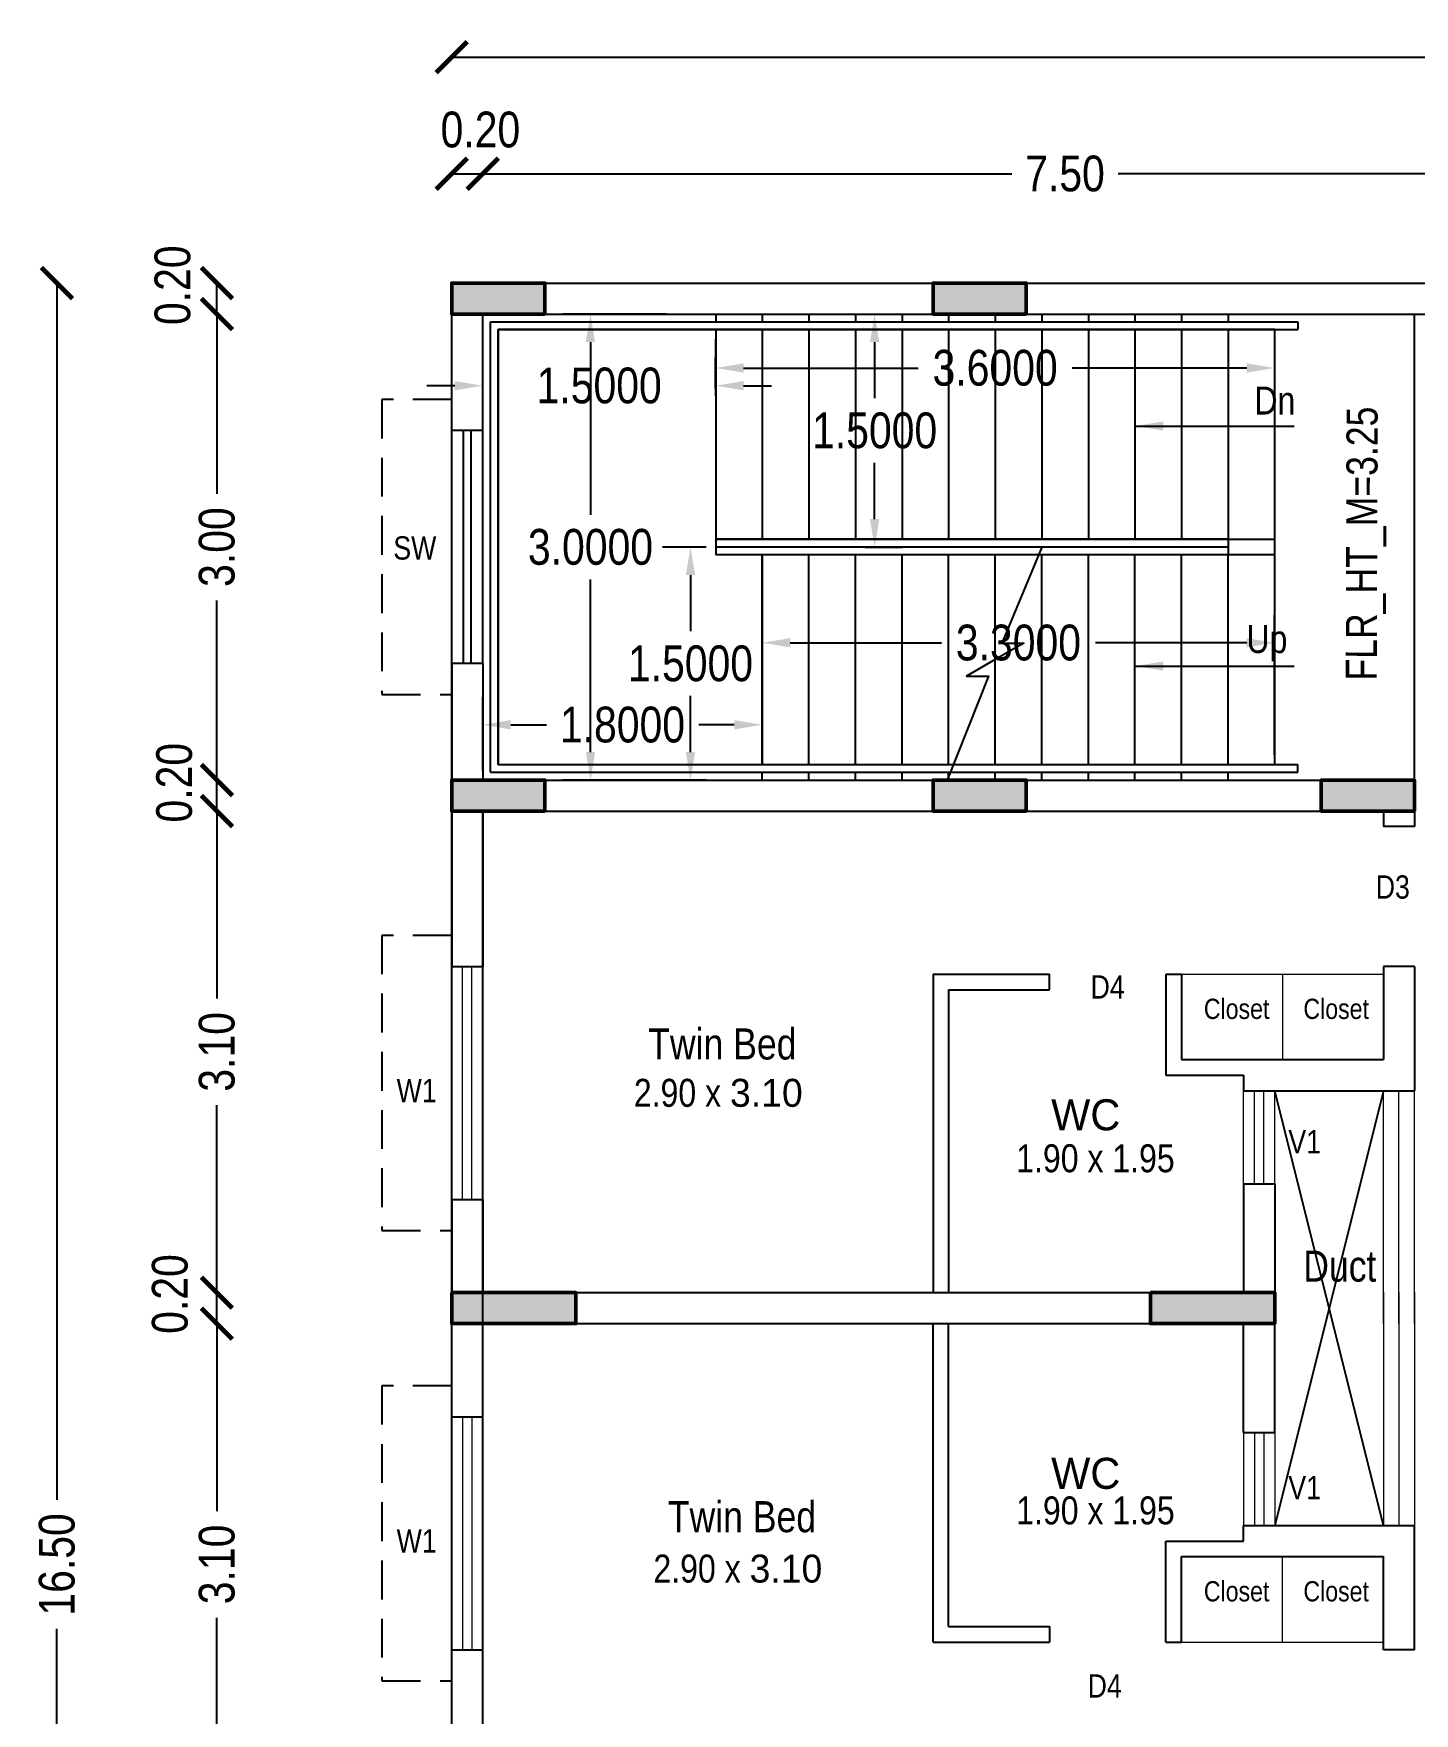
# Model space of a CAD drawing. Header units: metres. Extents: x -488 to 19274, y 1106 to 2071.
# Drawn here: x 19145.34 to 19154.23, y 1118.04 to 1128.86 of the extents above; entities that cross this region are included whole.
import ezdxf

# ---------------------------------------------------------------- set-up
doc = ezdxf.new("R2010")
doc.units = ezdxf.units.M
doc.header["$MEASUREMENT"] = 0
doc.linetypes.add('HIDDEN', pattern=[0.375, 0.25, -0.125])
for name, color, linetype in [('0 @ 1 (2)', 7, 'Continuous'), ('BLK_1_FLR_2_CARPET_AREA', 17, 'Continuous'), ('BLK_1_FLR_2_REGULAR_ROOM_0', 117, 'Continuous'), ('BLK_1_FLR_2_STAIR_1', 1, 'Continuous'), ('BLK_1_FLR_2_STAIR_1_FLIGHT_1', 1, 'Continuous'), ('BLK_1_FLR_2_STAIR_1_FLIGHT_2', 1, 'Continuous'), ('WALL', 251, 'Continuous')]:
    doc.layers.add(name, color=color, linetype=linetype)
doc.layers.add('BLK_1_FLR_2_BLT_UP_AREA', color=17, linetype='Continuous', plot=False)
for name, color, linetype, lineweight in [('BLK_1_FLR_2_STAIR_1_LANDING_1', 7, 'Continuous', 0), ('COL', 1, 'Continuous', 50), ('Hatch', 8, 'Continuous', 5), ('Joinery', 5, 'Continuous', 9), ('Railing', 10, 'Continuous', 13), ('Slab', 8, 'Continuous', 9)]:
    doc.layers.add(name, color=color, linetype=linetype, lineweight=lineweight)
doc.layers.add('DA-Furnitures', color=24, linetype='Continuous', lineweight=13, plot=False)
doc.styles.add('CODE', font='swissc.ttf', dxfattribs={"height": 0.25})
doc.styles.get("Standard").update_dxf_attribs({"font": 'swissc.ttf', "height": 0.23})
doc.dimstyles.new('OUTER', dxfattribs={"dimscale": 0, "dimtxt": 0.3, "dimasz": 0.18, "dimexe": 0.18, "dimexo": 0.0625, "dimgap": 0.09, "dimtad": 0, "dimzin": 0, "dimdsep": 46, "dimtxsty": 'CODE', "dimcen": 0.09, "dimse1": 1, "dimse2": 1, "dimclrd": 8, "dimclrt": 1, "dimadec": 0, "dimazin": 0, "dimtfac": 1, "dimtofl": 0, "dimtmove": 0, "dimatfit": 3, "dimfxl": 0, "dimtolj": 1, "dimtzin": 0, "dimarcsym": 0})
doc.dimstyles.get("Standard").update_dxf_attribs({"dimtxt": 1, "dimasz": 0.18, "dimexe": 0.18, "dimexo": 0.0625, "dimgap": 0.09, "dimtad": 0, "dimtih": 1, "dimtoh": 1, "dimdec": 4, "dimzin": 0, "dimdsep": 46, "dimtxsty": 'Standard', "dimcen": 0.09, "dimadec": 0, "dimazin": 0, "dimtfac": 1, "dimtdec": 4, "dimtofl": 0, "dimtmove": 0, "dimatfit": 3, "dimfxl": 0, "dimtolj": 1, "dimtzin": 0, "dimarcsym": 0})
doc.dimstyles.new('STANDARD$0', dxfattribs={"dimtxt": 7, "dimasz": 3, "dimexe": 3, "dimexo": 1, "dimgap": 1.5, "dimtad": 1, "dimdec": 1, "dimzin": 1, "dimdsep": 46, "dimlunit": 4, "dimtxsty": 'Standard', "dimblk": 'OBLIQUE', "dimcen": 0.09375, "dimdle": 1, "dimclrd": 8, "dimclre": 8, "dimclrt": 7, "dimadec": 1, "dimazin": 0, "dimtfac": 1, "dimtdec": 1, "dimtix": 1, "dimtmove": 2, "dimatfit": 3, "dimldrblk": 'ARCHTICK', "dimfxl": 0, "dimfrac": 2, "dimtolj": 1, "dimtzin": 0, "dimarcsym": 0})

# ---------------------------------------------------------------- blocks, each defined once
blk = doc.blocks.new('*D262')
at = {"layer": 'BLK_1_FLR_2_STAIR_1_LANDING_1', "color": 0, "linetype": 'Continuous', "lineweight": -2}
for p, q in [((19149.412, 1127.054), (19148.745, 1127.054)), ((19149.412, 1124.054), (19148.745, 1124.054))]:
    blk.add_line(p, q, dxfattribs=at)
at = {"layer": 'BLK_1_FLR_2_STAIR_1_LANDING_1', "color": 0, "lineweight": -2}
for p, q in [((19148.925, 1126.874), (19148.925, 1125.762)), ((19148.925, 1124.234), (19148.925, 1125.346))]:
    blk.add_line(p, q, dxfattribs=at)
at = {"layer": 'BLK_1_FLR_2_STAIR_1_LANDING_1', "color": 0, "linetype": 'Continuous'}
for points in [[(19148.895, 1126.874), (19148.955, 1126.874), (19148.925, 1127.054)], [(19148.895, 1124.234), (19148.955, 1124.234), (19148.925, 1124.054)]]:
    blk.add_solid(points, dxfattribs=at)
at = {"layer": 'Defpoints', "color": 0, "linetype": 'Continuous'}
for p in [(19149.474, 1127.054), (19148.925, 1124.054), (19149.474, 1124.054)]:
    blk.add_point(p, dxfattribs=at)
at = {"layer": 'BLK_1_FLR_2_STAIR_1_LANDING_1', "color": 0, "linetype": 'Continuous', "insert": (19148.925, 1125.554), "char_height": 0.23, "attachment_point": 5}
blk.add_mtext('\\A1;3.0000', dxfattribs=at)
blk = doc.blocks.new('zw$B0E1')
at = {"layer": 'DA-Furnitures'}
for p, q in [((5.35, 4.45), (5.35, 5)), ((5.35, 2.25), (5.35, 1.7))]:
    blk.add_line(p, q, dxfattribs=at)
for points in [[(4.7, 4.45), (6, 4.45), (6, 5), (4.7, 5)], [(4.7, 2.25), (6, 2.25), (6, 1.7), (4.7, 1.7)]]:
    blk.add_lwpolyline(points, close=True, dxfattribs=at)
at = {"layer": 'Joinery'}
for p, q in [((0, 4.4), (0, 5.9)), ((0.07, 5.9), (0.07, 4.4)), ((0.13, 5.9), (0.13, 4.4)), ((0.2, 4.4), (0.2, 5.9)), ((5.1, 5.8), (5.1, 5.2)), ((5.17, 5.8), (5.17, 5.2)), ((5.23, 5.8), (5.23, 5.2)), ((5.3, 5.8), (5.3, 5.2)), ((0, 2.3), (0, 0.8)), ((0.07, 0.8), (0.07, 2.3)), ((0.13, 0.8), (0.13, 2.3)), ((0.2, 2.3), (0.2, 0.8)), ((5.1, 0.9), (5.1, 1.5)), ((5.17, 0.9), (5.17, 1.5)), ((5.23, 0.9), (5.23, 1.5)), ((5.3, 0.9), (5.3, 1.5))]:
    blk.add_line(p, q, dxfattribs=at)
at = {"layer": 'Railing'}
for p, q in [((6.1, 6.7), (6.1, 5.2)), ((6.2, 6.7), (6.2, 5.2)), ((6.1, 0), (6.1, 1.5)), ((6.2, 0), (6.2, 1.5))]:
    blk.add_line(p, q, dxfattribs=at)
at = {"layer": 'Slab'}
for p, q in [((6, 6.7), (6, 5.2)), ((6, 0), (6, 1.5))]:
    blk.add_line(p, q, dxfattribs=at)
at = {"layer": 'WALL'}
for p, q in [((0, 6.7), (5.3, 6.7)), ((0, 5.9), (0, 6.7)), ((5.3, 5.8), (5.3, 6.7)), ((0.2, 6.5), (3.1, 6.5)), ((0.2, 5.9), (0.2, 6.5)), ((3.1, 4.45), (3.1, 6.5)), ((3.2, 6.5), (5.1, 6.5)), ((3.2, 4.55), (3.2, 6.5)), ((5.1, 5.8), (5.1, 6.5)), ((0, 5.9), (0.2, 5.9)), ((5.1, 5.8), (5.3, 5.8)), ((5.1, 5.1), (5.1, 5.2)), ((5.1, 5.2), (6.2, 5.2)), ((6.2, 4.4), (6.2, 5.2)), ((4.6, 5.1), (5.1, 5.1)), ((4.6, 4.45), (4.6, 5.1)), ((4.7, 5), (6, 5)), ((4.7, 4.45), (4.7, 5)), ((6, 4.4), (6, 5)), ((3.2, 4.55), (3.85, 4.55)), ((3.85, 4.55), (3.85, 4.45)), ((3.1, 4.45), (3.85, 4.45)), ((4.6, 4.45), (4.7, 4.45)), ((0, 3.3), (0, 4.4)), ((0, 4.4), (0.2, 4.4)), ((0.2, 3.4), (0.2, 4.4)), ((6.2, 4.4), (6, 4.4)), ((6, 3.4), (6, 3.5)), ((6.2, 3.5), (6, 3.5)), ((6.2, 3.3), (6.2, 3.5)), ((0, 3.4), (6.2, 3.4)), ((0, 3.4), (0, 2.3)), ((0.2, 3.4), (6, 3.4)), ((6.2, 3.4), (6.2, 3.2)), ((0, 3.3), (6.2, 3.3)), ((0.2, 3.3), (6, 3.3)), ((0.2, 3.3), (0.2, 2.3)), ((6, 3.3), (6, 3.2)), ((6.2, 3.2), (6, 3.2)), ((0, 2.3), (0.2, 2.3)), ((6, 2.3), (6, 1.7)), ((6.2, 2.3), (6, 2.3)), ((6.2, 2.3), (6.2, 1.5)), ((3.1, 2.25), (3.1, 0.2)), ((3.1, 2.25), (3.85, 2.25)), ((3.85, 2.15), (3.85, 2.25)), ((4.6, 2.25), (4.7, 2.25)), ((4.6, 2.25), (4.6, 1.6)), ((4.7, 2.25), (4.7, 1.7)), ((3.2, 2.15), (3.2, 0.2)), ((3.2, 2.15), (3.85, 2.15)), ((4.7, 1.7), (6, 1.7)), ((4.6, 1.6), (5.1, 1.6)), ((5.1, 1.6), (5.1, 1.5)), ((5.1, 1.5), (6.2, 1.5)), ((5.1, 0.9), (5.1, 0.2)), ((5.1, 0.9), (5.3, 0.9)), ((5.3, 0.9), (5.3, 0)), ((0, 0.8), (0, 0)), ((0, 0.8), (0.2, 0.8)), ((0.2, 0.8), (0.2, 0.2)), ((0.2, 0.2), (3.1, 0.2)), ((3.2, 0.2), (5.1, 0.2)), ((0, 0), (5.3, 0))]:
    blk.add_line(p, q, dxfattribs=at)
blk = doc.blocks.new('A$C30EA66AC')
at = {"layer": 'DA-Furnitures'}
blk.add_line((5.35, 2.25), (5.35, 1.7), dxfattribs=at)
blk.add_lwpolyline([(4.7, 2.25), (6, 2.25), (6, 1.7), (4.7, 1.7)], close=True, dxfattribs=at)
at = {"layer": 'Joinery'}
for p, q in [((0, 2.3), (0, 0.8)), ((0.07, 0.8), (0.07, 2.3)), ((0.13, 0.8), (0.13, 2.3)), ((0.2, 2.3), (0.2, 0.8)), ((5.1, 0.9), (5.1, 1.5)), ((5.17, 0.9), (5.17, 1.5)), ((5.23, 0.9), (5.23, 1.5)), ((5.3, 0.9), (5.3, 1.5))]:
    blk.add_line(p, q, dxfattribs=at)
at = {"layer": 'Railing'}
for p, q in [((6.1, 0), (6.1, 1.5)), ((6.2, 0), (6.2, 1.5))]:
    blk.add_line(p, q, dxfattribs=at)
at = {"layer": 'Slab', "color": 0}
blk.add_line((6, 0), (6, 1.5), dxfattribs=at)
at = {"layer": 'WALL'}
for p, q in [((0, 3.5), (6.2, 3.5)), ((0, 3.5), (0, 2.3)), ((6.2, 3.5), (6.2, 3.2)), ((0.2, 3.3), (6, 3.3)), ((0.2, 3.3), (0.2, 2.3)), ((6, 3.3), (6, 3.2)), ((6.2, 3.2), (6, 3.2)), ((0, 2.3), (0.2, 2.3)), ((6, 2.3), (6, 1.7)), ((6.2, 2.3), (6, 2.3)), ((6.2, 2.3), (6.2, 1.5)), ((3.1, 2.25), (3.1, 0.2)), ((3.1, 2.25), (3.85, 2.25)), ((3.85, 2.15), (3.85, 2.25)), ((4.6, 2.25), (4.7, 2.25)), ((4.6, 2.25), (4.6, 1.6)), ((4.7, 2.25), (4.7, 1.7)), ((3.2, 2.15), (3.2, 0.2)), ((3.2, 2.15), (3.85, 2.15)), ((4.7, 1.7), (6, 1.7)), ((4.6, 1.6), (5.1, 1.6)), ((5.1, 1.6), (5.1, 1.5)), ((5.1, 1.5), (6.2, 1.5)), ((5.1, 0.9), (5.1, 0.2)), ((5.1, 0.9), (5.3, 0.9)), ((5.3, 0.9), (5.3, 0)), ((0, 0.8), (0, 0)), ((0, 0.8), (0.2, 0.8)), ((0.2, 0.8), (0.2, 0.2)), ((0.2, 0.2), (3.1, 0.2)), ((3.2, 0.2), (5.1, 0.2)), ((0, 0), (5.3, 0))]:
    blk.add_line(p, q, dxfattribs=at)
blk = doc.blocks.new('zw$3395')
at = {"layer": 'Hatch'}
h = blk.add_hatch(color=256, dxfattribs=at)
h.dxf.hatch_style = 1
h.paths.add_polyline_path([(15.05, 12.675), (15.05, 11.475), (15.25, 11.475), (15.25, 12.675)])
h.paths.add_polyline_path([(21.65, 12.661), (21.65, 11.461), (21.85, 11.461), (21.85, 12.661)])
h.paths.add_polyline_path([(15.05, 8.5), (15.05, 7.3), (15.25, 7.3), (15.25, 8.5)])
h.paths.add_polyline_path([(21.65, 8.5), (21.65, 7.3), (21.85, 7.3), (21.85, 8.5)])
h.paths.add_polyline_path([(15.05, 4.675), (15.05, 3.475), (15.25, 3.475), (15.25, 4.675)])
h.paths.add_polyline_path([(21.65, 4.675), (21.65, 3.475), (21.85, 3.475), (21.85, 4.675)])
h.paths.add_polyline_path([(0, 3.5), (0, 3.3), (0.8, 3.3), (0.8, 3.5)])
h.paths.add_polyline_path([(4.5, 3.5), (4.5, 3.3), (5.3, 3.3), (5.3, 3.5)])
h.paths.add_polyline_path([(15.05, 16.5), (15.05, 16.3), (15.85, 16.3), (15.85, 16.5)])
h.paths.add_polyline_path([(0, 0.2), (0, 0), (0.8, 0), (0.8, 0.2)])
h.paths.add_polyline_path([(5.4, 0.2), (5.4, 0), (6.2, 0), (6.2, 0.2)])
h.paths.add_polyline_path([(0, 6.8), (0, 6.6), (0.8, 6.6), (0.8, 6.8)])
h.paths.add_polyline_path([(5.4, 6.8), (5.4, 6.6), (6.2, 6.6), (6.2, 6.8)])
h.paths.add_polyline_path([(21.05, 16.5), (21.05, 16.3), (21.85, 16.3), (21.85, 16.5)])
h.paths.add_polyline_path([(13.35, 12.1), (13.35, 12.9), (13.55, 12.9), (13.55, 12.1)])
h.paths.add_polyline_path([(4.5, 9.8), (4.5, 10), (5.3, 10), (5.3, 9.8)])
h.paths.add_polyline_path([(0, 10), (0, 9.8), (0.8, 9.8), (0.8, 10)])
h.paths.add_polyline_path([(13.35, 7.3), (13.35, 8.1), (13.55, 8.1), (13.55, 7.3)])
h.paths.add_polyline_path([(15.05, 0.2), (15.05, 0), (15.85, 0), (15.85, 0.2)])
h.paths.add_polyline_path([(21.05, 0.2), (21.05, 0), (21.85, 0), (21.85, 0.2)])
h.paths.add_polyline_path([(7.7, 5.1), (7.7, 5.3), (8.3, 5.3), (8.3, 5.1)])
h.paths.add_polyline_path([(7.7, 7.5), (7.7, 7.3), (8.3, 7.3), (8.3, 7.5)])
h.paths.add_polyline_path([(7.7, 10), (7.7, 10.2), (8.3, 10.2), (8.3, 10)])
h.paths.add_polyline_path([(10.15, 7.3), (10.15, 7.9), (10.35, 7.9), (10.35, 7.3)])
h.paths.add_polyline_path([(7.7, 0), (7.7, 0.2), (8.3, 0.2), (8.3, 0)])
h.paths.add_polyline_path([(3.1, 13.3), (3.1, 13.1), (3.7, 13.1), (3.7, 13.3)])
h.paths.add_polyline_path([(0, 13.1), (0, 13.3), (0.6, 13.3), (0.6, 13.1)])
h.paths.add_polyline_path([(5.6, 13.1), (5.6, 13.3), (6.2, 13.3), (6.2, 13.1)])
h.paths.add_polyline_path([(10.15, 10.2), (10.15, 9.6), (10.35, 9.6), (10.35, 10.2)])
h.paths.add_polyline_path([(7.7, 12.7), (7.7, 12.9), (8.3, 12.9), (8.3, 12.7)])
h.paths.add_polyline_path([(10.15, 12.3), (10.15, 12.9), (10.35, 12.9), (10.35, 12.3)])
h.paths.add_polyline_path([(12.95, 5.3), (12.95, 5.1), (13.55, 5.1), (13.55, 5.3)])
h.paths.add_polyline_path([(7.7, 16.3), (7.7, 16.5), (8.3, 16.5), (8.3, 16.3)])
h.paths.add_polyline_path([(9.75, 16.3), (9.75, 16.5), (10.35, 16.5), (10.35, 16.3)])
h.paths.add_polyline_path([(3.1, 16.3), (3.1, 16.5), (3.7, 16.5), (3.7, 16.3)])
h.paths.add_polyline_path([(0, 16.3), (0, 16.5), (0.6, 16.5), (0.6, 16.3)])
h.paths.add_polyline_path([(12.95, 16.3), (12.95, 16.5), (13.55, 16.5), (13.55, 16.3)])
h.paths.add_polyline_path([(12.95, 0), (12.95, 0.2), (13.55, 0.2), (13.55, 0)])
at = {"layer": 'COL'}
for points in [[(0.6, 16.3), (0, 16.3), (0, 16.5), (0.6, 16.5)], [(3.7, 16.3), (3.1, 16.3), (3.1, 16.5), (3.7, 16.5)], [(0.6, 13.1), (0, 13.1), (0, 13.3), (0.6, 13.3)], [(3.7, 13.1), (3.1, 13.1), (3.1, 13.3), (3.7, 13.3)], [(6.2, 13.1), (5.6, 13.1), (5.6, 13.3), (6.2, 13.3)], [(0, 10), (0.8, 10), (0.8, 9.8), (0, 9.8)], [(4.5, 10), (5.3, 10), (5.3, 9.8), (4.5, 9.8)]]:
    blk.add_lwpolyline(points, close=True, dxfattribs=at)
blk = doc.blocks.new('*D160')
at = {"layer": 'BLK_1_FLR_2_STAIR_1_LANDING_1', "color": 0, "linetype": 'Continuous', "lineweight": -2}
for p, q in [((19148.231, 1124.117), (19148.231, 1124.59)), ((19150.031, 1124.217), (19150.031, 1124.59))]:
    blk.add_line(p, q, dxfattribs=at)
at = {"layer": 'BLK_1_FLR_2_STAIR_1_LANDING_1', "color": 0, "lineweight": -2}
for p, q in [((19148.411, 1124.41), (19148.641, 1124.41)), ((19149.851, 1124.41), (19149.622, 1124.41))]:
    blk.add_line(p, q, dxfattribs=at)
at = {"layer": 'BLK_1_FLR_2_STAIR_1_LANDING_1', "color": 0, "linetype": 'Continuous'}
for points in [[(19148.411, 1124.44), (19148.411, 1124.38), (19148.231, 1124.41)], [(19149.851, 1124.44), (19149.851, 1124.38), (19150.031, 1124.41)]]:
    blk.add_solid(points, dxfattribs=at)
at = {"layer": 'Defpoints', "color": 0, "linetype": 'Continuous'}
for p in [(19148.231, 1124.41), (19150.031, 1124.154), (19148.231, 1124.054)]:
    blk.add_point(p, dxfattribs=at)
at = {"layer": 'BLK_1_FLR_2_STAIR_1_LANDING_1', "color": 0, "linetype": 'Continuous', "insert": (19149.131, 1124.41), "char_height": 0.23, "attachment_point": 5}
blk.add_mtext('\\A1;1.8000', dxfattribs=at)
blk = doc.blocks.new('*D161')
at = {"layer": 'BLK_1_FLR_2_STAIR_1_FLIGHT_1', "color": 0, "linetype": 'Continuous', "lineweight": -2}
for p, q in [((19149.669, 1125.554), (19149.389, 1125.554)), ((19149.569, 1125.374), (19149.569, 1125.012)), ((19149.569, 1124.234), (19149.569, 1124.596)), ((19149.669, 1124.054), (19149.389, 1124.054))]:
    blk.add_line(p, q, dxfattribs=at)
at = {"layer": 'BLK_1_FLR_2_STAIR_1_FLIGHT_1', "color": 0, "linetype": 'Continuous'}
for points in [[(19149.539, 1125.374), (19149.599, 1125.374), (19149.569, 1125.554)], [(19149.539, 1124.234), (19149.599, 1124.234), (19149.569, 1124.054)]]:
    blk.add_solid(points, dxfattribs=at)
at = {"layer": 'Defpoints', "color": 0, "linetype": 'Continuous'}
for p in [(19149.569, 1125.554), (19149.731, 1125.554), (19149.731, 1124.054)]:
    blk.add_point(p, dxfattribs=at)
at = {"layer": 'BLK_1_FLR_2_STAIR_1_FLIGHT_1', "color": 0, "linetype": 'Continuous', "insert": (19149.569, 1124.804), "char_height": 0.23, "attachment_point": 5}
blk.add_mtext('\\A1;1.5000', dxfattribs=at)
blk = doc.blocks.new('*D162')
at = {"layer": 'BLK_1_FLR_2_STAIR_1_LANDING_1', "color": 0, "linetype": 'Continuous', "lineweight": -2}
for p, q in [((19148.231, 1126.576), (19148.231, 1126.773)), ((19149.731, 1126.576), (19149.731, 1126.773))]:
    blk.add_line(p, q, dxfattribs=at)
at = {"layer": 'BLK_1_FLR_2_STAIR_1_LANDING_1', "color": 0, "lineweight": -2}
for p, q in [((19148.051, 1126.593), (19147.871, 1126.593)), ((19149.911, 1126.593), (19150.091, 1126.593))]:
    blk.add_line(p, q, dxfattribs=at)
at = {"layer": 'BLK_1_FLR_2_STAIR_1_LANDING_1', "color": 0, "linetype": 'Continuous'}
for points in [[(19148.051, 1126.623), (19148.051, 1126.563), (19148.231, 1126.593)], [(19149.911, 1126.623), (19149.911, 1126.563), (19149.731, 1126.593)]]:
    blk.add_solid(points, dxfattribs=at)
at = {"layer": 'Defpoints', "color": 0, "linetype": 'Continuous'}
for p in [(19148.231, 1126.593), (19148.231, 1126.514), (19149.731, 1126.514)]:
    blk.add_point(p, dxfattribs=at)
at = {"layer": 'BLK_1_FLR_2_STAIR_1_LANDING_1', "color": 0, "linetype": 'Continuous', "insert": (19148.981, 1126.593), "char_height": 0.23, "attachment_point": 5}
blk.add_mtext('\\A1;1.5000', dxfattribs=at)
blk = doc.blocks.new('*D163')
at = {"layer": 'BLK_1_FLR_2_STAIR_1_FLIGHT_2', "color": 0, "linetype": 'Continuous', "lineweight": -2}
for p, q in [((19150.694, 1127.054), (19150.935, 1127.054)), ((19150.755, 1126.874), (19150.755, 1126.512)), ((19150.755, 1125.734), (19150.755, 1126.096)), ((19150.694, 1125.554), (19150.935, 1125.554))]:
    blk.add_line(p, q, dxfattribs=at)
at = {"layer": 'BLK_1_FLR_2_STAIR_1_FLIGHT_2', "color": 0, "linetype": 'Continuous'}
for points in [[(19150.725, 1126.874), (19150.785, 1126.874), (19150.755, 1127.054)], [(19150.725, 1125.734), (19150.785, 1125.734), (19150.755, 1125.554)]]:
    blk.add_solid(points, dxfattribs=at)
at = {"layer": 'Defpoints', "color": 0, "linetype": 'Continuous'}
for p in [(19150.631, 1127.054), (19150.755, 1127.054), (19150.631, 1125.554)]:
    blk.add_point(p, dxfattribs=at)
at = {"layer": 'BLK_1_FLR_2_STAIR_1_FLIGHT_2', "color": 0, "linetype": 'Continuous', "insert": (19150.755, 1126.304), "char_height": 0.23, "attachment_point": 5}
blk.add_mtext('\\A1;1.5000', dxfattribs=at)
blk = doc.blocks.new('*D253')
at = {"layer": 'BLK_1_FLR_2_STAIR_1_FLIGHT_2', "color": 0, "linetype": 'Continuous', "lineweight": -2}
for p, q in [((19149.731, 1126.892), (19149.731, 1126.527)), ((19153.331, 1126.892), (19153.331, 1126.527)), ((19149.911, 1126.707), (19151.035, 1126.707)), ((19153.151, 1126.707), (19152.027, 1126.707))]:
    blk.add_line(p, q, dxfattribs=at)
at = {"layer": 'BLK_1_FLR_2_STAIR_1_FLIGHT_2', "color": 0, "linetype": 'Continuous'}
for points in [[(19149.911, 1126.737), (19149.911, 1126.677), (19149.731, 1126.707)], [(19153.151, 1126.737), (19153.151, 1126.677), (19153.331, 1126.707)]]:
    blk.add_solid(points, dxfattribs=at)
at = {"layer": 'Defpoints', "color": 0, "linetype": 'Continuous'}
for p in [(19149.731, 1126.954), (19153.331, 1126.954), (19153.331, 1126.707)]:
    blk.add_point(p, dxfattribs=at)
at = {"layer": 'BLK_1_FLR_2_STAIR_1_FLIGHT_2', "color": 0, "linetype": 'Continuous', "insert": (19151.531, 1126.707), "char_height": 0.23, "attachment_point": 5}
blk.add_mtext('\\A1;3.6000', dxfattribs=at)
blk = doc.blocks.new('*D254')
at = {"layer": 'BLK_1_FLR_2_STAIR_1_FLIGHT_1', "color": 0, "linetype": 'Continuous', "lineweight": -2}
for p, q in [((19150.031, 1124.217), (19150.031, 1125.118)), ((19153.331, 1124.217), (19153.331, 1125.118)), ((19150.211, 1124.938), (19151.185, 1124.938)), ((19153.151, 1124.938), (19152.177, 1124.938))]:
    blk.add_line(p, q, dxfattribs=at)
at = {"layer": 'BLK_1_FLR_2_STAIR_1_FLIGHT_1', "color": 0, "linetype": 'Continuous'}
for points in [[(19150.211, 1124.968), (19150.211, 1124.908), (19150.031, 1124.938)], [(19153.151, 1124.968), (19153.151, 1124.908), (19153.331, 1124.938)]]:
    blk.add_solid(points, dxfattribs=at)
at = {"layer": 'Defpoints', "color": 0, "linetype": 'Continuous'}
for p in [(19153.331, 1124.938), (19150.031, 1124.154), (19153.331, 1124.154)]:
    blk.add_point(p, dxfattribs=at)
at = {"layer": 'BLK_1_FLR_2_STAIR_1_FLIGHT_1', "color": 0, "linetype": 'Continuous', "insert": (19151.681, 1124.938), "char_height": 0.23, "attachment_point": 5}
blk.add_mtext('\\A1;3.3000', dxfattribs=at)
blk = doc.blocks.new('_ArchTick')
at = {"const_width": 0.15}
blk.add_lwpolyline([(-0.5, -0.5), (0.5, 0.5)], dxfattribs=at)
blk = doc.blocks.new('*D391')
at = {"lineweight": -2}
for p, q in [((19146.519, 1120.554), (19146.519, 1119.348)), ((19146.519, 1117.454), (19146.519, 1118.661))]:
    blk.add_line(p, q, dxfattribs=at)
at = {"layer": 'Defpoints', "color": 0}
for p in [(19146.519, 1120.554), (19148.231, 1120.554), (19148.231, 1117.454)]:
    blk.add_point(p, dxfattribs=at)
at = {"lineweight": -2, "xscale": 0.2, "yscale": 0.2, "zscale": 0.2}
for p, rotation in [((19146.519, 1120.554), 90), ((19146.519, 1117.454), 270)]:
    blk.add_blockref('_ArchTick', p, dxfattribs=dict(at, rotation=rotation))
at = {"insert": (19146.519, 1119.004), "char_height": 0.23, "attachment_point": 5, "rotation": 90}
blk.add_mtext('\\A1;3.10', dxfattribs=at)
blk = doc.blocks.new('*D392')
at = {"lineweight": -2}
blk.add_line((19146.519, 1120.554), (19146.519, 1120.754), dxfattribs=at)
at = {"layer": 'Defpoints', "color": 0}
for p in [(19146.519, 1120.754), (19148.231, 1120.754), (19148.231, 1120.554)]:
    blk.add_point(p, dxfattribs=at)
at = {"lineweight": -2, "xscale": 0.2, "yscale": 0.2, "zscale": 0.2}
for p, rotation in [((19146.519, 1120.754), 90), ((19146.519, 1120.554), 270)]:
    blk.add_blockref('_ArchTick', p, dxfattribs=dict(at, rotation=rotation))
at = {"insert": (19146.217, 1120.745), "char_height": 0.23, "attachment_point": 5, "rotation": 90}
blk.add_mtext('\\A1;0.20', dxfattribs=at)
blk = doc.blocks.new('*D393')
at = {"lineweight": -2}
for p, q in [((19146.519, 1123.854), (19146.519, 1122.648)), ((19146.519, 1120.754), (19146.519, 1121.961))]:
    blk.add_line(p, q, dxfattribs=at)
at = {"layer": 'Defpoints', "color": 0}
for p in [(19146.519, 1123.854), (19148.231, 1123.854), (19148.231, 1120.754)]:
    blk.add_point(p, dxfattribs=at)
at = {"lineweight": -2, "xscale": 0.2, "yscale": 0.2, "zscale": 0.2}
for p, rotation in [((19146.519, 1123.854), 90), ((19146.519, 1120.754), 270)]:
    blk.add_blockref('_ArchTick', p, dxfattribs=dict(at, rotation=rotation))
at = {"insert": (19146.519, 1122.304), "char_height": 0.23, "attachment_point": 5, "rotation": 90}
blk.add_mtext('\\A1;3.10', dxfattribs=at)
blk = doc.blocks.new('*D394')
at = {"lineweight": -2}
blk.add_line((19146.519, 1123.854), (19146.519, 1124.054), dxfattribs=at)
at = {"layer": 'Defpoints', "color": 0}
for p in [(19146.519, 1124.054), (19148.231, 1124.054), (19148.231, 1123.854)]:
    blk.add_point(p, dxfattribs=at)
at = {"lineweight": -2, "xscale": 0.2, "yscale": 0.2, "zscale": 0.2}
for p, rotation in [((19146.519, 1124.054), 90), ((19146.519, 1123.854), 270)]:
    blk.add_blockref('_ArchTick', p, dxfattribs=dict(at, rotation=rotation))
at = {"insert": (19146.245, 1124.037), "char_height": 0.23, "attachment_point": 5, "rotation": 90}
blk.add_mtext('\\A1;0.20', dxfattribs=at)
blk = doc.blocks.new('*D395')
at = {"lineweight": -2}
for p, q in [((19146.519, 1127.054), (19146.519, 1125.898)), ((19146.519, 1124.054), (19146.519, 1125.211))]:
    blk.add_line(p, q, dxfattribs=at)
at = {"layer": 'Defpoints', "color": 0}
for p in [(19146.519, 1127.054), (19148.231, 1127.054), (19148.231, 1124.054)]:
    blk.add_point(p, dxfattribs=at)
at = {"lineweight": -2, "xscale": 0.2, "yscale": 0.2, "zscale": 0.2}
for p, rotation in [((19146.519, 1127.054), 90), ((19146.519, 1124.054), 270)]:
    blk.add_blockref('_ArchTick', p, dxfattribs=dict(at, rotation=rotation))
at = {"insert": (19146.519, 1125.554), "char_height": 0.23, "attachment_point": 5, "rotation": 90}
blk.add_mtext('\\A1;3.00', dxfattribs=at)
blk = doc.blocks.new('*D396')
at = {"lineweight": -2}
blk.add_line((19146.519, 1127.054), (19146.519, 1127.254), dxfattribs=at)
at = {"layer": 'Defpoints', "color": 0}
for p in [(19146.519, 1127.254), (19148.23, 1127.254), (19148.231, 1127.054)]:
    blk.add_point(p, dxfattribs=at)
at = {"lineweight": -2, "xscale": 0.2, "yscale": 0.2, "zscale": 0.2}
for p, rotation in [((19146.519, 1127.254), 90), ((19146.519, 1127.054), 270)]:
    blk.add_blockref('_ArchTick', p, dxfattribs=dict(at, rotation=rotation))
at = {"insert": (19146.234, 1127.24), "char_height": 0.23, "attachment_point": 5, "rotation": 90}
blk.add_mtext('\\A1;0.20', dxfattribs=at)
blk = doc.blocks.new('*D398')
at = {"lineweight": -2}
for p, q in [((19145.489, 1127.254), (19145.489, 1119.419)), ((19145.489, 1110.754), (19145.489, 1118.59))]:
    blk.add_line(p, q, dxfattribs=at)
at = {"layer": 'Defpoints', "color": 0}
for p in [(19148.031, 1127.254), (19145.489, 1110.754), (19148.031, 1110.754)]:
    blk.add_point(p, dxfattribs=at)
at = {"lineweight": -2, "xscale": 0.2, "yscale": 0.2, "zscale": 0.2}
for p, rotation in [((19145.489, 1127.254), 90), ((19145.489, 1110.754), 270)]:
    blk.add_blockref('_ArchTick', p, dxfattribs=dict(at, rotation=rotation))
at = {"insert": (19145.489, 1119.004), "char_height": 0.23, "attachment_point": 5, "rotation": 90}
blk.add_mtext('\\A1;16.50', dxfattribs=at)
blk = doc.blocks.new('*D399')
at = {"lineweight": -2}
for p, q in [((19148.231, 1127.958), (19151.638, 1127.958)), ((19155.731, 1127.958), (19152.324, 1127.958))]:
    blk.add_line(p, q, dxfattribs=at)
at = {"layer": 'Defpoints', "color": 0}
for p in [(19155.731, 1127.958), (19155.731, 1127.054), (19148.231, 1126.937)]:
    blk.add_point(p, dxfattribs=at)
at = {"lineweight": -2, "xscale": 0.2, "yscale": 0.2, "zscale": 0.2, "rotation": 180}
blk.add_blockref('_ArchTick', (19148.231, 1127.958), dxfattribs=at)
at = {"lineweight": -2, "xscale": 0.2, "yscale": 0.2, "zscale": 0.2}
blk.add_blockref('_ArchTick', (19155.731, 1127.958), dxfattribs=at)
at = {"insert": (19151.981, 1127.958), "char_height": 0.23, "attachment_point": 5}
blk.add_mtext('\\A1;7.50', dxfattribs=at)
blk = doc.blocks.new('*D415')
at = {"lineweight": -2}
blk.add_line((19148.031, 1127.958), (19148.231, 1127.958), dxfattribs=at)
at = {"layer": 'Defpoints', "color": 0}
for p in [(19148.231, 1127.958), (19148.031, 1127.054), (19148.231, 1127.054)]:
    blk.add_point(p, dxfattribs=at)
at = {"lineweight": -2, "xscale": 0.2, "yscale": 0.2, "zscale": 0.2, "rotation": 180}
blk.add_blockref('_ArchTick', (19148.031, 1127.958), dxfattribs=at)
at = {"lineweight": -2, "xscale": 0.2, "yscale": 0.2, "zscale": 0.2}
blk.add_blockref('_ArchTick', (19148.231, 1127.958), dxfattribs=at)
at = {"insert": (19148.216, 1128.241), "char_height": 0.23, "attachment_point": 5}
blk.add_mtext('\\A1;0.20', dxfattribs=at)
blk = doc.blocks.new('*D416')
at = {"lineweight": -2}
for p, q in [((19148.031, 1128.709), (19158.539, 1128.709)), ((19169.881, 1128.709), (19159.374, 1128.709))]:
    blk.add_line(p, q, dxfattribs=at)
at = {"layer": 'Defpoints', "color": 0}
for p in [(19169.881, 1128.709), (19148.031, 1127.254), (19169.881, 1127.254)]:
    blk.add_point(p, dxfattribs=at)
at = {"lineweight": -2, "xscale": 0.2, "yscale": 0.2, "zscale": 0.2, "rotation": 180}
blk.add_blockref('_ArchTick', (19148.031, 1128.709), dxfattribs=at)
at = {"lineweight": -2, "xscale": 0.2, "yscale": 0.2, "zscale": 0.2}
blk.add_blockref('_ArchTick', (19169.881, 1128.709), dxfattribs=at)
at = {"insert": (19158.956, 1128.709), "char_height": 0.23, "attachment_point": 5}
blk.add_mtext('\\A1;21.85', dxfattribs=at)

msp = doc.modelspace()

# ---------------------------------------------------------------- linework, layer by layer
for p, q in [((19148.03128, 1127.25427), (19154.23128, 1127.25427)), ((19148.03128, 1126.30427), (19148.03128, 1127.25427)), ((19148.23128, 1127.05427), (19154.23128, 1127.05427)), ((19148.23128, 1126.30427), (19148.23128, 1127.05427)), ((19148.28128, 1124.10427), (19148.28128, 1127.00427)), ((19148.28128, 1127.00427), (19153.48128, 1127.00427)), ((19148.33128, 1124.15427), (19148.33128, 1126.95427)), ((19148.33128, 1126.95427), (19153.48128, 1126.95427)), ((19149.73128, 1127.05427), (19149.73128, 1127.00427)), ((19150.03128, 1127.05427), (19150.03128, 1127.00427)), ((19150.33128, 1127.05427), (19150.33128, 1127.00427)), ((19150.63128, 1127.05427), (19150.63128, 1127.00427)), ((19150.93128, 1127.05427), (19150.93128, 1127.00427)), ((19151.23128, 1127.05427), (19151.23128, 1127.00427)), ((19151.53128, 1127.05427), (19151.53128, 1127.00427)), ((19151.83128, 1127.05427), (19151.83128, 1127.00427)), ((19152.13128, 1127.05427), (19152.13128, 1127.00427)), ((19152.43128, 1127.05427), (19152.43128, 1127.00427)), ((19152.73128, 1127.05427), (19152.73128, 1127.00427)), ((19153.03128, 1127.05427), (19153.03128, 1127.00427)), ((19153.48128, 1127.00427), (19153.48128, 1126.95427)), ((19148.03128, 1124.80427), (19148.03128, 1126.30427)), ((19148.23128, 1126.30427), (19148.03128, 1126.30427)), ((19148.10628, 1124.80427), (19148.10628, 1126.30427)), ((19148.15628, 1124.80427), (19148.15628, 1126.30427)), ((19148.23128, 1124.80427), (19148.23128, 1126.30427)), ((19149.73128, 1125.60427), (19149.73128, 1125.50427)), ((19153.03128, 1125.60427), (19149.73128, 1125.60427)), ((19153.03128, 1125.55427), (19149.73128, 1125.55427)), ((19153.03128, 1125.60427), (19153.03128, 1125.50427)), ((19153.03128, 1125.50427), (19149.73128, 1125.50427)), ((19148.23128, 1124.80427), (19148.03128, 1124.80427)), ((19148.03128, 1124.80427), (19148.03128, 1124.05427)), ((19148.23128, 1124.80427), (19148.23128, 1124.05427)), ((19148.33128, 1124.15427), (19153.48128, 1124.15427)), ((19153.48128, 1124.10427), (19153.48128, 1124.15427)), ((19148.28128, 1124.10427), (19153.48128, 1124.10427)), ((19150.03128, 1124.05427), (19150.03128, 1124.10427)), ((19150.33128, 1124.05427), (19150.33128, 1124.10427)), ((19150.63128, 1124.05427), (19150.63128, 1124.10427)), ((19150.93128, 1124.05427), (19150.93128, 1124.10427)), ((19151.23128, 1124.05427), (19151.23128, 1124.10427)), ((19151.53128, 1124.05427), (19151.53128, 1124.10427)), ((19151.83128, 1124.05427), (19151.83128, 1124.10427)), ((19152.13128, 1124.05427), (19152.13128, 1124.10427)), ((19152.43128, 1124.05427), (19152.43128, 1124.10427)), ((19152.73128, 1124.05427), (19152.73128, 1124.10427)), ((19153.03128, 1124.05427), (19153.03128, 1124.10427)), ((19154.03128, 1122.05427), (19153.33128, 1119.25427)), ((19154.03128, 1119.25427), (19153.33128, 1122.05427))]:
    msp.add_line(p, q)
at = {"linetype": 'HIDDEN'}
for p, q in [((19147.58128, 1126.50427), (19147.58128, 1124.60427)), ((19148.03128, 1126.50427), (19147.58128, 1126.50427)), ((19147.58128, 1124.60427), (19148.03128, 1124.60427)), ((19147.58128, 1123.05427), (19147.58128, 1121.15427)), ((19148.03128, 1123.05427), (19147.58128, 1123.05427)), ((19147.58128, 1121.15427), (19148.03128, 1121.15427)), ((19147.58128, 1120.15427), (19147.58128, 1118.25427)), ((19148.03128, 1120.15427), (19147.58128, 1120.15427)), ((19147.58128, 1118.25427), (19148.03128, 1118.25427))]:
    msp.add_line(p, q, dxfattribs=at)
msp.add_lwpolyline([(19151.83128, 1125.55427), (19151.57383, 1124.93563), (19151.71584, 1124.93563), (19151.53128, 1124.82927), (19151.34673, 1124.72292), (19151.48874, 1124.72292), (19151.22128, 1124.05427)])
at = {"layer": 'BLK_1_FLR_2_BLT_UP_AREA', "color": 17}
msp.add_lwpolyline([(19169.88128, 1110.75427), (19161.38128, 1110.75427), (19161.38128, 1115.85427), (19155.93128, 1115.85427), (19155.93128, 1110.75427), (19148.03128, 1110.75427), (19148.03128, 1127.25427), (19169.88128, 1127.25427)], close=True, dxfattribs=at)
at = {"layer": 'BLK_1_FLR_2_CARPET_AREA', "color": 17}
msp.add_lwpolyline([(19169.68128, 1127.05427), (19169.68128, 1110.95427), (19161.58128, 1110.95427), (19161.58128, 1116.05427), (19155.73128, 1116.05427), (19155.73128, 1110.95426), (19148.23128, 1110.95426), (19148.23128, 1123.85427), (19154.23128, 1123.85427), (19154.23128, 1127.05427), (19155.73128, 1127.05427), (19155.73128, 1118.05427), (19161.58128, 1118.05427), (19161.58128, 1127.05427), (19169.68128, 1127.05427)], close=True, dxfattribs=at)
at = {"layer": 'BLK_1_FLR_2_REGULAR_ROOM_0', "color": 2}
msp.add_lwpolyline([(19169.68128, 1127.05427), (19169.68128, 1110.95427), (19161.58128, 1110.95427), (19161.58128, 1116.05427), (19155.73128, 1116.05427), (19155.73128, 1110.95426), (19148.23128, 1110.95426), (19148.23128, 1123.85427), (19154.23128, 1123.85427), (19154.23128, 1127.05427), (19155.73128, 1127.05427), (19155.73128, 1118.05427), (19161.58128, 1118.05427), (19161.58128, 1127.05427), (19169.68128, 1127.05427)], close=True, dxfattribs=at)
at = {"layer": 'BLK_1_FLR_2_STAIR_1'}
msp.add_lwpolyline([(19153.33128, 1126.95427), (19148.33128, 1126.95427), (19148.33128, 1124.15427), (19153.33128, 1124.15427)], close=True, dxfattribs=at)
at = {"layer": 'BLK_1_FLR_2_STAIR_1_FLIGHT_1'}
for p, q in [((19150.03128, 1124.15427), (19150.03128, 1125.50427)), ((19150.33128, 1124.15427), (19150.33128, 1125.50427)), ((19150.63128, 1124.15427), (19150.63128, 1125.50427)), ((19150.93128, 1124.15427), (19150.93128, 1125.50427)), ((19151.23128, 1124.15427), (19151.23128, 1125.50427)), ((19151.53128, 1124.15427), (19151.53128, 1125.50427)), ((19151.83128, 1124.15427), (19151.83128, 1125.50427)), ((19152.13128, 1124.15427), (19152.13128, 1125.50427)), ((19152.43128, 1124.15427), (19152.43128, 1125.50427)), ((19152.73128, 1124.15427), (19152.73128, 1125.50427)), ((19153.03128, 1124.15427), (19153.03128, 1125.50427))]:
    msp.add_line(p, q, dxfattribs=at)
msp.add_lwpolyline([(19153.33128, 1125.50427), (19150.03128, 1125.50427), (19150.03128, 1124.15427), (19153.33128, 1124.15427)], close=True, dxfattribs=at)
at = {"layer": 'BLK_1_FLR_2_STAIR_1_FLIGHT_2'}
for p, q in [((19149.73128, 1126.95427), (19149.73128, 1125.60427)), ((19150.03128, 1126.95427), (19150.03128, 1125.60427)), ((19150.33128, 1126.95427), (19150.33128, 1125.60427)), ((19150.63128, 1126.95427), (19150.63128, 1125.60427)), ((19150.93128, 1126.95427), (19150.93128, 1125.60427)), ((19151.23128, 1126.95427), (19151.23128, 1125.60427)), ((19151.53128, 1126.95427), (19151.53128, 1125.60427)), ((19151.83128, 1126.95427), (19151.83128, 1125.60427)), ((19152.13128, 1126.95427), (19152.13128, 1125.60427)), ((19152.43128, 1126.95427), (19152.43128, 1125.60427)), ((19152.73128, 1126.95427), (19152.73128, 1125.60427)), ((19153.03128, 1126.95427), (19153.03128, 1125.60427))]:
    msp.add_line(p, q, dxfattribs=at)
msp.add_lwpolyline([(19149.73128, 1125.60427), (19153.33128, 1125.60427), (19153.33128, 1126.95427), (19149.73128, 1126.95427)], close=True, dxfattribs=at)
at = {"layer": 'BLK_1_FLR_2_STAIR_1_LANDING_1'}
msp.add_lwpolyline([(19150.03128, 1125.50427), (19150.03128, 1124.15427), (19148.33128, 1124.15427), (19148.33128, 1126.95427), (19149.73128, 1126.95427), (19149.73128, 1125.50427), (19150.03128, 1125.50427)], close=True, dxfattribs=at)

# ---------------------------------------------------------------- block references
for name, p in [('zw$3395', (19148.03128, 1110.75427)), ('A$C30EA66AC', (19148.03128, 1120.55427)), ('zw$B0E1', (19148.03128, 1114.05427))]:
    msp.add_blockref(name, p)

# ---------------------------------------------------------------- texts
for s, insert, char_height, width, attachment_point in [('Dn', (19153.46399, 1126.58766), 0.18, 3.8320968, 3), ('SW', (19147.65551, 1125.62372), 0.15, 0.3942709, 1), ('Up', (19153.41307, 1125.05207), 0.18, 3.8320968, 3), ('D3', (19153.9824, 1123.44077), 0.15, 0.3942709, 1), ('D4', (19152.14584, 1122.79733), 0.15, 0.3942709, 1), ('Closet', (19153.2973, 1122.51426), 0.13, 3.8320968, 9), ('Closet', (19153.93851, 1122.51426), 0.13, 3.8320968, 9), ('Twin Bed', (19150.25177, 1122.25226), 0.2, 3.8320968, 9), ('W1', (19147.67669, 1122.13006), 0.15, 0.3942709, 1), ('2.90 x \\fHeebo|b0|i0|c0|p2;3.10', (19150.29192, 1121.94785), 0.18, 3.8320968, 9), ('{\\fHeebo|b0|i0|c0|p34;WC}', (19152.33729, 1121.79611), 0.2, 3.8320968, 9), ('V1', (19153.41936, 1121.80061), 0.15, 0.3942709, 1), ('1.90 x 1.95', (19152.68735, 1121.52641), 0.18, 3.8320968, 9), ('Duct', (19153.98645, 1120.82179), 0.2, 3.8320968, 9), ('{\\fHeebo|b0|i0|c0|p34;WC}', (19152.33729, 1119.48781), 0.2, 3.8320968, 9), ('V1', (19153.41936, 1119.5733), 0.15, 0.3942709, 1), ('Twin Bed', (19150.37789, 1119.20859), 0.2, 3.8320968, 9), ('1.90 x 1.95', (19152.68735, 1119.25917), 0.18, 3.8320968, 9), ('W1', (19147.67669, 1119.23006), 0.15, 0.3942709, 1), ('2.90 x \\fHeebo|b0|i0|c0|p2;3.10', (19150.41804, 1118.8848), 0.18, 3.8320968, 9), ('Closet', (19153.2973, 1118.76426), 0.13, 3.8320968, 9), ('Closet', (19153.93851, 1118.76426), 0.13, 3.8320968, 9), ('D4', (19152.12689, 1118.29681), 0.15, 0.3942709, 1)]:
    msp.add_mtext(s, dxfattribs=dict(insert=insert, char_height=char_height, width=width, attachment_point=attachment_point))
at = {"layer": 'BLK_1_FLR_2_STAIR_1', "linetype": 'Continuous', "insert": (19153.79174, 1125.57706, 1.80843), "char_height": 0.2, "width": 2.4, "attachment_point": 2, "rotation": 89.815873}
msp.add_mtext('FLR_HT_M=3.25', dxfattribs=at)

# ---------------------------------------------------------------- dimensions: what is measured, and where the dimension line sits
at = {"layer": '0 @ 1 (2)'}
for p2, distance, picture, middle in [((19169.88128, 1127.25427), 1.45493, '*D416', (19158.95628, 1128.70921)), ((19148.03128, 1110.75427), -2.54194, '*D398', (19145.48934, 1119.00427))]:
    dim = msp.add_aligned_dim(p1=(19148.03128, 1127.25427), p2=p2, distance=distance, dimstyle='OUTER', override={"dimscale": 1, "dimtxt": 0.23, "dimasz": 0.2, "dimtxsty": 'Standard', "dimblk": 'ArchTick', "dimclrd": 256, "dimclre": 256, "dimclrt": 256, "dimtix": 0, "dimtofl": 0, "dimtmove": 0, "dimatfit": 3, "dimfxl": 0}, dxfattribs=at)
    dim.commit()
    dim.dimension.update_dxf_attribs({"geometry": picture, "text_midpoint": middle})
for base, p1, p2, angle, picture, middle in [((19148.23128, 1127.95771), (19148.03128, 1127.05425), (19148.23128, 1127.05427), 180, '*D415', (19148.21625, 1128.24094)), ((19146.5195, 1127.25427), (19148.23128, 1127.05427), (19148.23049, 1127.25427), 270, '*D396', (19146.23443, 1127.23979)), ((19146.5195, 1124.05427), (19148.23128, 1123.85427), (19148.23128, 1124.05427), 270, '*D394', (19146.2446, 1124.03674)), ((19146.5195, 1120.75427), (19148.23128, 1120.55427), (19148.23128, 1120.75427), 270, '*D392', (19146.21744, 1120.74489))]:
    dim = msp.add_linear_dim(base=base, p1=p1, p2=p2, angle=angle, dimstyle='OUTER', override={"dimscale": 1, "dimtxt": 0.23, "dimasz": 0.2, "dimtxsty": 'Standard', "dimblk": 'ArchTick', "dimclrd": 256, "dimclre": 256, "dimclrt": 256, "dimtix": 0, "dimtofl": 0, "dimtmove": 1, "dimatfit": 3, "dimfxl": 0}, dxfattribs=at)
    dim.commit()
    dim.dimension.update_dxf_attribs({"geometry": picture, "text_midpoint": middle, "dimtype": 128})
for base, p1, p2, angle, picture, middle in [((19155.73128, 1127.95771), (19148.23128, 1126.937), (19155.73128, 1127.05427), 180, '*D399', (19151.98128, 1127.95771)), ((19146.5195, 1127.05427), (19148.23128, 1124.05427), (19148.23128, 1127.05427), 270, '*D395', (19146.5195, 1125.55427)), ((19146.5195, 1123.85427), (19148.23128, 1120.75427), (19148.23128, 1123.85427), 270, '*D393', (19146.5195, 1122.30427)), ((19146.5195, 1120.55427), (19148.23128, 1117.45427), (19148.23128, 1120.55427), 270, '*D391', (19146.5195, 1119.00427))]:
    dim = msp.add_linear_dim(base=base, p1=p1, p2=p2, angle=angle, dimstyle='OUTER', override={"dimscale": 1, "dimtxt": 0.23, "dimasz": 0.2, "dimtxsty": 'Standard', "dimblk": 'ArchTick', "dimclrd": 256, "dimclre": 256, "dimclrt": 256, "dimtix": 0, "dimtofl": 0, "dimtmove": 1, "dimatfit": 3, "dimfxl": 0}, dxfattribs=at)
    dim.commit()
    dim.dimension.update_dxf_attribs({"geometry": picture, "text_midpoint": middle})
at = {"layer": 'BLK_1_FLR_2_STAIR_1_FLIGHT_1', "color": 2, "linetype": 'Continuous'}
dim = msp.add_aligned_dim(p1=(19149.73128, 1124.05427), p2=(19149.73128, 1125.55427), distance=0.16198, dimstyle='STANDARD$0', override={"dimtxt": 1, "dimasz": 0.18, "dimexe": 0.18, "dimexo": 0.0625, "dimgap": 0.09, "dimtad": 0, "dimtih": 1, "dimtoh": 1, "dimdec": 4, "dimzin": 0, "dimlunit": 2, "dimpost": '', "dimcen": 0.09, "dimdle": 0, "dimclrd": 0, "dimclre": 0, "dimclrt": 0, "dimadec": 0, "dimtdec": 4, "dimtix": 0, "dimtofl": 0, "dimtmove": 0, "dimfrac": 0}, dxfattribs=at)
dim.commit()
dim.dimension.update_dxf_attribs({"geometry": '*D161', "text_midpoint": (19149.5693, 1124.80427)})
at = {"layer": 'BLK_1_FLR_2_STAIR_1_FLIGHT_1', "color": 1, "linetype": 'Continuous'}
dim = msp.add_aligned_dim(p1=(19150.03128, 1124.15427), p2=(19153.33128, 1124.15427), distance=0.78419, dimstyle='STANDARD$0', override={"dimtxt": 1, "dimasz": 0.18, "dimexe": 0.18, "dimexo": 0.0625, "dimgap": 0.09, "dimtad": 0, "dimtih": 1, "dimtoh": 1, "dimdec": 4, "dimzin": 0, "dimlunit": 2, "dimpost": '', "dimcen": 0.09, "dimdle": 0, "dimclrd": 0, "dimclre": 0, "dimclrt": 0, "dimadec": 0, "dimtdec": 4, "dimtix": 0, "dimtofl": 0, "dimtmove": 0, "dimfrac": 0}, dxfattribs=at)
dim.commit()
dim.dimension.update_dxf_attribs({"geometry": '*D254', "text_midpoint": (19151.68128, 1124.93846)})
at = {"layer": 'BLK_1_FLR_2_STAIR_1_FLIGHT_2', "color": 1, "linetype": 'Continuous'}
dim = msp.add_aligned_dim(p1=(19149.73128, 1126.95427), p2=(19153.33128, 1126.95427), distance=-0.24732, dimstyle='STANDARD$0', override={"dimtxt": 1, "dimasz": 0.18, "dimexe": 0.18, "dimexo": 0.0625, "dimgap": 0.09, "dimtad": 0, "dimtih": 1, "dimtoh": 1, "dimdec": 4, "dimzin": 0, "dimlunit": 2, "dimpost": '', "dimcen": 0.09, "dimdle": 0, "dimclrd": 0, "dimclre": 0, "dimclrt": 0, "dimadec": 0, "dimtdec": 4, "dimtix": 0, "dimtofl": 0, "dimtmove": 0, "dimfrac": 0}, dxfattribs=at)
dim.commit()
dim.dimension.update_dxf_attribs({"geometry": '*D253', "text_midpoint": (19151.53128, 1126.70695)})
at = {"layer": 'BLK_1_FLR_2_STAIR_1_FLIGHT_2', "color": 2, "linetype": 'Continuous'}
dim = msp.add_aligned_dim(p1=(19150.63128, 1125.55427), p2=(19150.63128, 1127.05427), distance=-0.12334, dimstyle='STANDARD$0', override={"dimtxt": 1, "dimasz": 0.18, "dimexe": 0.18, "dimexo": 0.0625, "dimgap": 0.09, "dimtad": 0, "dimtih": 1, "dimtoh": 1, "dimdec": 4, "dimzin": 0, "dimlunit": 2, "dimpost": '', "dimcen": 0.09, "dimdle": 0, "dimclrd": 0, "dimclre": 0, "dimclrt": 0, "dimadec": 0, "dimtdec": 4, "dimtix": 0, "dimtofl": 0, "dimtmove": 0, "dimfrac": 0}, dxfattribs=at)
dim.commit()
dim.dimension.update_dxf_attribs({"geometry": '*D163', "text_midpoint": (19150.75462, 1126.30427)})
at = {"layer": 'BLK_1_FLR_2_STAIR_1_LANDING_1', "color": 2, "linetype": 'Continuous'}
dim = msp.add_linear_dim(base=(19148.92472, 1124.05427), p1=(19149.47416, 1127.05427), p2=(19149.47416, 1124.05427), angle=90, dimstyle='STANDARD$0', override={"dimtxt": 1, "dimasz": 0.18, "dimexe": 0.18, "dimexo": 0.0625, "dimgap": 0.09, "dimtad": 0, "dimtih": 1, "dimtoh": 1, "dimdec": 4, "dimzin": 0, "dimlunit": 2, "dimpost": '', "dimcen": 0.09, "dimdle": 0, "dimclrd": 0, "dimclre": 0, "dimclrt": 0, "dimadec": 0, "dimtdec": 4, "dimtix": 0, "dimtofl": 0, "dimtmove": 1, "dimfxl": 5, "dimfrac": 0}, dxfattribs=at)
dim.commit()
dim.dimension.update_dxf_attribs({"geometry": '*D262', "text_midpoint": (19148.92472, 1125.55427)})
at = {"layer": 'BLK_1_FLR_2_STAIR_1_LANDING_1', "color": 1, "linetype": 'Continuous'}
dim = msp.add_aligned_dim(p1=(19149.73128, 1126.51351), p2=(19148.23128, 1126.51351), distance=-0.079, dimstyle='STANDARD$0', override={"dimtxt": 1, "dimasz": 0.18, "dimexe": 0.18, "dimexo": 0.0625, "dimgap": 0.09, "dimtad": 0, "dimtih": 1, "dimtoh": 1, "dimdec": 4, "dimzin": 0, "dimlunit": 2, "dimpost": '', "dimcen": 0.09, "dimdle": 0, "dimclrd": 0, "dimclre": 0, "dimclrt": 0, "dimadec": 0, "dimtdec": 4, "dimtix": 0, "dimtofl": 0, "dimtmove": 1, "dimfxl": 5, "dimfrac": 0}, dxfattribs=at)
dim.commit()
dim.dimension.update_dxf_attribs({"geometry": '*D162', "text_midpoint": (19148.98128, 1126.59251)})
dim = msp.add_linear_dim(base=(19148.23128, 1124.40995), p1=(19150.03128, 1124.15427), p2=(19148.23128, 1124.05427), dimstyle='STANDARD$0', override={"dimtxt": 1, "dimasz": 0.18, "dimexe": 0.18, "dimexo": 0.0625, "dimgap": 0.09, "dimtad": 0, "dimtih": 1, "dimtoh": 1, "dimdec": 4, "dimzin": 0, "dimlunit": 2, "dimpost": '', "dimcen": 0.09, "dimdle": 0, "dimclrd": 0, "dimclre": 0, "dimclrt": 0, "dimadec": 0, "dimtdec": 4, "dimtix": 0, "dimtofl": 0, "dimtmove": 1, "dimfxl": 5, "dimfrac": 0}, dxfattribs=at)
dim.commit()
dim.dimension.update_dxf_attribs({"geometry": '*D160', "text_midpoint": (19149.13128, 1124.40995)})

# ---------------------------------------------------------------- leaders
for points in [[(19152.43484, 1126.33358), (19153.45709, 1126.33358)], [(19152.43484, 1124.7881), (19153.45709, 1124.7881)]]:
    msp.add_leader(points, dimstyle='Standard', override={"dimgap": 0, "dimtad": 0})

doc.saveas('drawing.dxf')
